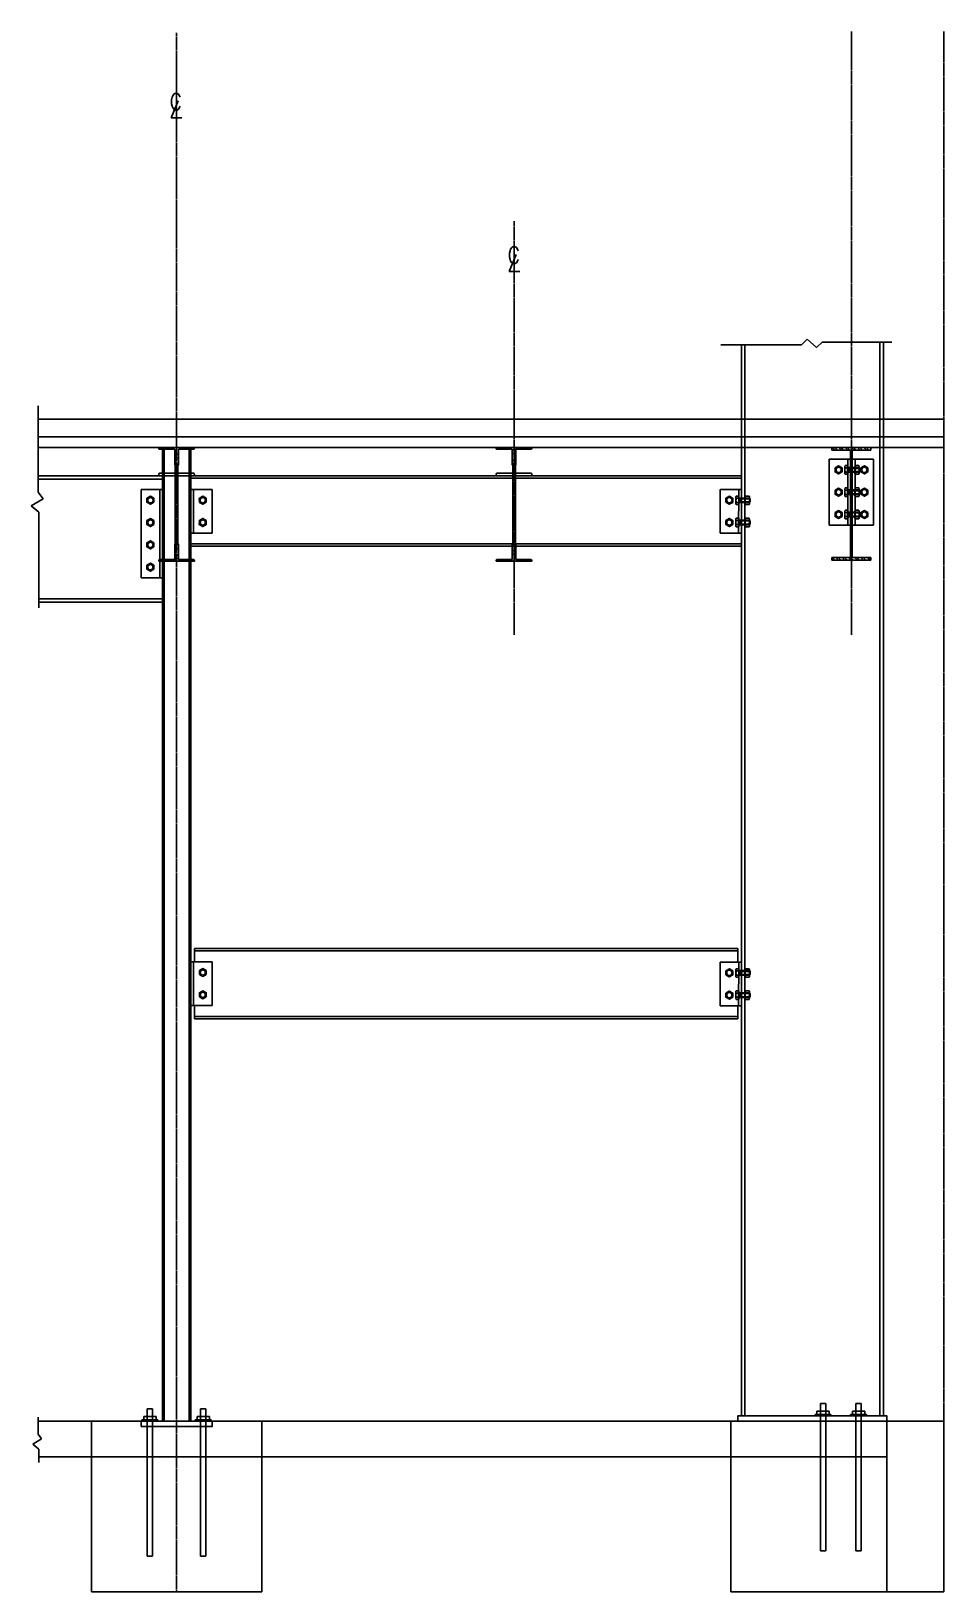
# Model space of a CAD drawing. Header units: millimetres. Extents: x 3369 to 6632, y 10135 to 15712.
import ezdxf

# ---------------------------------------------------------------- set-up
doc = ezdxf.new("R2010")
doc.units = ezdxf.units.MM
doc.header["$MEASUREMENT"] = 0
doc.linetypes.add('CENTER', pattern=[2, 1.25, -0.25, 0.25, -0.25])
doc.layers.get('0').update_dxf_attribs({"linetype": 'CONTINUOUS'})
for name, color, linetype in [('Arch_Section_Truss', 45, 'CONTINUOUS'), ('C-241-1', 241, 'CONTINUOUS'), ('CENTER', 1, 'CENTER'), ('LAYER131A', 131, 'CONTINUOUS'), ('Struc_Section_BP', 135, 'CONTINUOUS'), ('Struc_Section_Conc', 71, 'CONTINUOUS'), ('Struc_Section_Dim', 2, 'CONTINUOUS'), ('Struc_Section_MachineBolt', 133, 'CONTINUOUS'), ('Struc_Section_PreEngCol', 150, 'CONTINUOUS'), ('Struc_Section_Steel', 11, 'CONTINUOUS'), ('Structural_SteelBeam', 22, 'CONTINUOUS'), ('TEXT', 4, 'CONTINUOUS')]:
    doc.layers.add(name, color=color, linetype=linetype)
doc.styles.add('ROMANS', font='ROMANS.SHX', dxfattribs={"width": 0.8})

# ---------------------------------------------------------------- blocks, each defined once
blk = doc.blocks.new('OWSJ')
at = {"layer": 'Arch_Section_Truss'}
h = blk.add_hatch(dxfattribs=at)
h.set_pattern_fill('STEEL', color=251, scale=8, style=0)
h.set_pattern_definition([(45, (-5931.7465, -886.3496), (-0.70710678, 0.70710678), []), (45, (-5931.7465, -885.8496), (-0.70710678, 0.70710678), [])])
h.paths.add_polyline_path([(-0.25, 13.62, 0.414214), (-0.12, 13.5), (0.12, 13.5, 0.414214), (0.25, 13.62), (0.25, 15.75), (2.37, 15.75, 0.414214), (2.5, 15.87), (2.5, 16), (-2.5, 16), (-2.5, 15.87, 0.414214), (-2.38, 15.75), (-0.25, 15.75)])
h.paths.add_polyline_path([(-0.25, 0.25), (-2.38, 0.25, 0.414214), (-2.5, 0.12), (-2.5, 0), (2.5, 0), (2.5, 0.12, 0.414214), (2.37, 0.25), (0.25, 0.25), (0.25, 2.37, 0.414214), (0.12, 2.5), (-0.12, 2.5, 0.414214), (-0.25, 2.37)])
at = {"layer": 'Arch_Section_Truss', "color": 140}
for p, q in [((-2.5, 16), (2.5, 16)), ((-2.5, 16), (-2.5, 15.87)), ((-2.38, 15.75), (-0.25, 15.75)), ((-0.25, 15.75), (-0.25, 13.62)), ((0.25, 15.75), (2.37, 15.75)), ((0.25, 15.75), (0.25, 13.62)), ((2.5, 16), (2.5, 15.87)), ((-0.19, 13.52), (-0.19, 2.48)), ((-0.19, 13.52), (-0.19, 12.37)), ((-0.12, 13.5), (0.12, 13.5)), ((0.19, 13.52), (0.19, 2.48)), ((0.19, 13.52), (0.19, 12.37)), ((-2.5, 12.25), (-2.5, 12)), ((-2.5, 12), (-0.19, 12)), ((-2.38, 12.37), (-0.19, 12.37)), ((0.19, 12.37), (2.37, 12.37)), ((0.19, 12), (2.5, 12)), ((2.5, 12.25), (2.5, 12)), ((-0.25, 0.25), (-0.25, 2.37)), ((-0.12, 2.5), (0.12, 2.5)), ((0.25, 0.25), (0.25, 2.37)), ((-2.5, 0), (-2.5, 0.12)), ((-2.5, 0), (2.5, 0)), ((-2.38, 0.25), (-0.25, 0.25)), ((0.25, 0.25), (2.37, 0.25)), ((2.5, 0), (2.5, 0.12))]:
    blk.add_line(p, q, dxfattribs=at)
for centre, start, end in [((-2.38, 15.87), 180, 270), ((2.37, 15.87), 270, 0), ((-0.12, 13.62), 180, 270), ((0.12, 13.62), 270, 0), ((-2.38, 12.25), 90, 180), ((2.37, 12.25), 0, 90), ((-0.12, 2.37), 90, 180), ((0.12, 2.37), 0, 90), ((-2.38, 0.12), 90, 180), ((2.37, 0.12), 0, 90)]:
    blk.add_arc(centre, 0.125, start, end, dxfattribs=at)
blk = doc.blocks.new('Hex Nut - 10 mm side')
at = {"color": 0, "linetype": 'Continuous'}
for p, q in [((-9.2, -6.8), (-9.2, 6.8)), ((-0.7, 9.1), (-8.5, 9.1)), ((-0.7, 4.5), (-8.5, 4.5)), ((0, -6.8), (0, 6.8)), ((-0.7, -4.5), (-8.5, -4.5)), ((-0.7, -9.1), (-8.5, -9.1))]:
    blk.add_line(p, q, dxfattribs=at)
for centre, radius, start, end in [((-5, 6.8), 4.19, 147.1328, 212.8672), ((6.6, 0), 15.7, 163.2214, 196.7786), ((-4.2, 6.8), 4.19, 327.1328, 32.8672), ((-15.7, 0), 15.7, 343.2214, 16.7787), ((-5, -6.8), 4.19, 147.1328, 212.8672), ((-4.2, -6.8), 4.19, 327.1328, 32.8672)]:
    blk.add_arc(centre, radius, start, end, dxfattribs=at)
blk = doc.blocks.new('outstandingconn1')
at = {"layer": 'Struc_Section_MachineBolt', "ltscale": 2}
for points in [[(1.2, 4.36), (1.69, 4.08), (2.18, 4.36), (2.18, 4.92), (1.69, 5.2), (1.2, 4.92)], [(1.2, 1.22), (1.69, 0.94), (2.18, 1.22), (2.18, 1.78), (1.69, 2.06), (1.2, 1.78)]]:
    blk.add_lwpolyline(points, close=True, dxfattribs=at)
for centre in [(1.69, 4.64), (1.69, 1.5)]:
    blk.add_circle(centre, 0.375, dxfattribs=at)
at = {"layer": 'Struc_Section_Steel', "color": 131, "ltscale": 2}
for p, q in [((0, 6.14), (3, 6.14)), ((0, 6.14), (0, 0)), ((0.38, 6.14), (0.38, 0)), ((3, 6.14), (3, 0)), ((0, 0), (3, 0))]:
    blk.add_line(p, q, dxfattribs=at)
blk = doc.blocks.new('outstandingconn2')
at = {"layer": 'Struc_Section_MachineBolt', "ltscale": 2}
for points in [[(-1.2, 7.5), (-1.69, 7.22), (-2.18, 7.5), (-2.18, 8.06), (-1.69, 8.34), (-1.2, 8.06)], [(-1.2, 4.36), (-1.69, 4.08), (-2.18, 4.36), (-2.18, 4.92), (-1.69, 5.2), (-1.2, 4.92)], [(-1.2, 1.22), (-1.69, 0.94), (-2.18, 1.22), (-2.18, 1.78), (-1.69, 2.06), (-1.2, 1.78)]]:
    blk.add_lwpolyline(points, close=True, dxfattribs=at)
for centre in [(-1.69, 7.78), (-1.69, 4.64), (-1.69, 1.5)]:
    blk.add_circle(centre, 0.375, dxfattribs=at)
at = {"layer": 'Struc_Section_Steel', "color": 131, "ltscale": 2}
for p, q in [((-3, 9.28), (-3, 0)), ((0, 9.28), (-3, 9.28)), ((-0.38, 9.28), (-0.38, 0)), ((0, 9.28), (0, 0)), ((0, 0), (-3, 0))]:
    blk.add_line(p, q, dxfattribs=at)
blk = doc.blocks.new('CLMARK')
at = {"layer": 'TEXT'}
for p, q in [((1.5, 4.6), (-3.6, -7.6)), ((-3.6, -7.6), (4.1, -7.6))]:
    blk.add_line(p, q, dxfattribs=at)
at = {"layer": 'TEXT', "style": 'ROMANS', "width": 0.8}
blk.add_text('C', height=12, dxfattribs=at).set_placement((-4.6, -1.9))
blk = doc.blocks.new('outstandingconn4')
at = {"layer": 'Struc_Section_MachineBolt', "ltscale": 2}
for points in [[(-1.2, -1.78), (-1.69, -2.06), (-2.18, -1.78), (-2.18, -1.22), (-1.69, -0.94), (-1.2, -1.22)], [(-1.2, -4.92), (-1.69, -5.2), (-2.18, -4.92), (-2.18, -4.36), (-1.69, -4.08), (-1.2, -4.36)], [(-1.2, -8.06), (-1.69, -8.34), (-2.18, -8.06), (-2.18, -7.5), (-1.69, -7.22), (-1.2, -7.5)], [(-1.2, -11.2), (-1.69, -11.48), (-2.18, -11.2), (-2.18, -10.64), (-1.69, -10.36), (-1.2, -10.64)]]:
    blk.add_lwpolyline(points, close=True, dxfattribs=at)
for centre in [(-1.69, -1.5), (-1.69, -4.64), (-1.69, -7.78), (-1.69, -10.92)]:
    blk.add_circle(centre, 0.375, dxfattribs=at)
at = {"layer": 'Struc_Section_Steel', "color": 131, "ltscale": 2}
for p, q in [((-3, 0), (-3, -12.42)), ((0, 0), (-3, 0)), ((-0.38, 0), (-0.38, -12.42)), ((0, 0), (0, -12.42)), ((0, -12.42), (-3, -12.42))]:
    blk.add_line(p, q, dxfattribs=at)

msp = doc.modelspace()

# ---------------------------------------------------------------- hatches: boundary and pattern name
at = {"layer": 'Structural_SteelBeam'}
h = msp.add_hatch(dxfattribs=at)
h.set_pattern_fill('STEEL', color=256, scale=127, style=0)
h.set_pattern_definition([(135, (10363.599, 14629.932), (11.22532, 11.22532), []), (135, (10363.599, 14637.87), (11.22532, 11.22532), [])])
h.paths.add_polyline_path([(6371.4, 14224.7), (6371.4, 14215.2), (6304.7, 14215.2), (6304.7, 13831), (6371.4, 13831), (6371.4, 13821.5), (6301.6, 13821.5), (6301.6, 14224.7)])
h.paths.add_polyline_path([(6231.7, 14215.2), (6231.7, 14224.7), (6301.6, 14224.7), (6301.6, 13821.5), (6231.7, 13821.5), (6231.7, 13831), (6298.4, 13831), (6298.4, 14215.2)])

# ---------------------------------------------------------------- linework, layer by layer
at = {"layer": 'C-241-1', "ltscale": 0.05}
for p, q in [((6278, 14156), (6278, 14133.3)), ((6287.9, 14159.8), (6279.1, 14159.8)), ((6287.9, 14152.3), (6279.1, 14152.3)), ((6287.9, 14137.1), (6279.1, 14137.1)), ((6287.9, 14129.5), (6279.1, 14129.5)), ((6287.9, 14159.8), (6287.9, 14129.5)), ((6287.9, 14156.7), (6287.9, 14159.8)), ((6288.9, 14156.7), (6287.9, 14156.7)), ((6287.9, 14132.7), (6287.9, 14129.5)), ((6288.9, 14132.7), (6287.9, 14132.7)), ((6288.9, 14156.7), (6288.9, 14132.7)), ((6292.6, 14152.9), (6292.6, 14136.5)), ((6329.5, 14152.9), (6329.5, 14136.5)), ((6332.2, 14150.2), (6329.5, 14152.9)), ((6332.2, 14139.2), (6329.5, 14136.5)), ((6332.2, 14150.2), (6332.2, 14139.2)), ((6278, 14076.3), (6278, 14053.6)), ((6287.9, 14080.1), (6279.1, 14080.1)), ((6287.9, 14072.5), (6279.1, 14072.5)), ((6287.9, 14057.3), (6279.1, 14057.3)), ((6287.9, 14080.1), (6287.9, 14049.8)), ((6287.9, 14076.9), (6287.9, 14080.1)), ((6288.9, 14076.9), (6287.9, 14076.9)), ((6288.9, 14076.9), (6288.9, 14052.9)), ((6292.6, 14073.1), (6292.6, 14056.7)), ((6329.5, 14073.1), (6329.5, 14056.7)), ((6332.2, 14070.4), (6329.5, 14073.1)), ((6332.2, 14059.4), (6329.5, 14056.7)), ((6332.2, 14070.4), (6332.2, 14059.4)), ((5888.4, 14047.4), (5888.4, 14024.7)), ((5898.3, 14051.2), (5889.5, 14051.2)), ((5898.3, 14043.6), (5889.5, 14043.6)), ((5898.3, 14028.5), (5889.5, 14028.5)), ((5898.3, 14020.9), (5889.5, 14020.9)), ((5898.3, 14051.2), (5898.3, 14020.9)), ((5898.3, 14048), (5898.3, 14051.2)), ((5899.3, 14048), (5898.3, 14048)), ((5898.3, 14024.1), (5898.3, 14020.9)), ((5899.3, 14024.1), (5898.3, 14024.1)), ((5899.3, 14048), (5899.3, 14024.1)), ((5903, 14044.2), (5903, 14027.8)), ((5936.8, 14044.2), (5936.8, 14027.8)), ((5939.5, 14041.5), (5936.8, 14044.2)), ((5939.5, 14030.5), (5936.8, 14027.8)), ((5939.5, 14041.5), (5939.5, 14030.5)), ((6287.9, 14049.8), (6279.1, 14049.8)), ((6287.9, 14000.3), (6279.1, 14000.3)), ((6287.9, 14052.9), (6287.9, 14049.8)), ((6288.9, 14052.9), (6287.9, 14052.9)), ((6287.9, 14000.3), (6287.9, 13970)), ((6287.9, 13997.1), (6287.9, 14000.3)), ((5888.4, 13968), (5888.4, 13945.3)), ((5898.3, 13971.8), (5889.5, 13971.8)), ((5898.3, 13964.2), (5889.5, 13964.2)), ((5898.3, 13949.1), (5889.5, 13949.1)), ((5898.3, 13971.8), (5898.3, 13941.5)), ((5898.3, 13968.6), (5898.3, 13971.8)), ((5899.3, 13968.6), (5898.3, 13968.6)), ((5898.3, 13944.7), (5898.3, 13941.5)), ((5899.2, 13944.7), (5898.3, 13944.7)), ((5899.3, 13968.6), (5899.2, 13944.7)), ((5902.9, 13964.9), (5902.9, 13948.5)), ((5936.7, 13964.8), (5936.7, 13948.4)), ((5939.4, 13962.1), (5936.7, 13964.8)), ((5939.4, 13951.1), (5936.7, 13948.4)), ((5939.4, 13962.1), (5939.4, 13951.1)), ((6278, 13996.5), (6278, 13973.8)), ((6287.9, 13992.7), (6279.1, 13992.7)), ((6287.9, 13977.6), (6279.1, 13977.6)), ((6287.9, 13970), (6279.1, 13970)), ((6288.9, 13997.1), (6287.9, 13997.1)), ((6287.9, 13973.2), (6287.9, 13970)), ((6288.9, 13973.2), (6287.9, 13973.2)), ((6288.9, 13997.1), (6288.9, 13973.2)), ((6292.6, 13993.4), (6292.6, 13977)), ((6329.5, 13993.4), (6329.5, 13977)), ((6332.2, 13990.7), (6329.5, 13993.4)), ((6332.2, 13979.7), (6329.5, 13977)), ((6332.2, 13990.7), (6332.2, 13979.7)), ((5898.3, 13941.5), (5889.5, 13941.5)), ((5888.4, 12358.3), (5888.4, 12335.6)), ((5898.3, 12362.1), (5889.5, 12362.1)), ((5898.3, 12354.5), (5889.5, 12354.5)), ((5898.3, 12339.4), (5889.5, 12339.4)), ((5898.3, 12331.8), (5889.5, 12331.8)), ((5898.3, 12362.1), (5898.3, 12331.8)), ((5898.3, 12358.9), (5898.3, 12362.1)), ((5899.3, 12358.9), (5898.3, 12358.9)), ((5898.3, 12335), (5898.3, 12331.8)), ((5899.3, 12335), (5898.3, 12335)), ((5899.3, 12358.9), (5899.3, 12335)), ((5903, 12355.1), (5903, 12338.7)), ((5936.8, 12355.1), (5936.8, 12338.7)), ((5939.5, 12352.4), (5936.8, 12355.1)), ((5939.5, 12341.4), (5936.8, 12338.7)), ((5939.5, 12352.4), (5939.5, 12341.4)), ((5888.4, 12278.9), (5888.4, 12256.2)), ((5898.3, 12282.7), (5889.5, 12282.7)), ((5898.3, 12275.1), (5889.5, 12275.1)), ((5898.3, 12282.7), (5898.3, 12252.4)), ((5898.3, 12279.5), (5898.3, 12282.7)), ((5899.3, 12279.5), (5898.3, 12279.5)), ((5899.3, 12279.5), (5899.2, 12255.6)), ((5902.9, 12275.8), (5902.9, 12259.4)), ((5936.7, 12275.7), (5936.7, 12259.3)), ((5939.4, 12273), (5936.7, 12275.7)), ((5939.4, 12273), (5939.4, 12262)), ((5898.3, 12260), (5889.5, 12260)), ((5898.3, 12252.4), (5889.5, 12252.4)), ((5898.3, 12255.6), (5898.3, 12252.4)), ((5899.2, 12255.6), (5898.3, 12255.6)), ((5939.4, 12262), (5936.7, 12259.3))]:
    msp.add_line(p, q, dxfattribs=at)
at = {"layer": 'C-241-1', "ltscale": 0.5}
for p, q in [((6329.5, 14152.9), (6288.9, 14152.9)), ((6329.5, 14136.5), (6288.9, 14136.5)), ((6329.5, 14150.2), (6292.6, 14150.2)), ((6329.5, 14139.2), (6292.6, 14139.2)), ((6329.5, 14073.1), (6288.9, 14073.1)), ((6329.5, 14056.7), (6288.9, 14056.7)), ((6329.5, 14070.4), (6292.6, 14070.4)), ((6329.5, 14059.4), (6292.6, 14059.4)), ((5936.8, 14044.2), (5899.3, 14044.2)), ((5936.8, 14027.8), (5899.3, 14027.8)), ((5936.8, 14041.5), (5903, 14041.5)), ((5936.8, 14030.5), (5903, 14030.5)), ((5936.7, 13948.4), (5899.2, 13948.5)), ((5936.7, 13964.8), (5899.3, 13964.9)), ((5936.7, 13962.1), (5902.9, 13962.2)), ((5936.7, 13951.1), (5902.9, 13951.2)), ((6329.5, 13993.4), (6288.9, 13993.4)), ((6329.5, 13977), (6288.9, 13977)), ((6329.5, 13990.7), (6292.6, 13990.7)), ((6329.5, 13979.7), (6292.6, 13979.7)), ((5936.8, 12355.1), (5899.3, 12355.1)), ((5936.8, 12338.7), (5899.3, 12338.7)), ((5936.8, 12352.4), (5903, 12352.4)), ((5936.8, 12341.4), (5903, 12341.4)), ((5936.7, 12275.7), (5899.3, 12275.8)), ((5936.7, 12273), (5902.9, 12273.1)), ((5936.7, 12259.3), (5899.2, 12259.4)), ((5936.7, 12262), (5902.9, 12262.1))]:
    msp.add_line(p, q, dxfattribs=at)
at = {"layer": 'C-241-1'}
for p, q in [((3783.8, 10788.6), (3783.8, 10762.2)), ((3783.8, 10788.6), (3802.9, 10788.6)), ((3802.9, 10788.6), (3802.9, 10762.2)), ((3974.3, 10788.6), (3974.3, 10762.2)), ((3993.4, 10788.6), (3974.3, 10788.6)), ((3993.4, 10788.6), (3993.4, 10762.2)), ((6228.4, 10768.7), (6171.5, 10768.7)), ((6171.5, 10768.7), (6171.5, 10763.9)), ((6228.4, 10763.9), (6171.5, 10763.9)), ((6222.1, 10781.2), (6177.8, 10781.2)), ((6177.8, 10781.2), (6177.8, 10768.7)), ((6190.4, 10807.7), (6190.4, 10781.2)), ((6209.5, 10807.7), (6190.4, 10807.7)), ((6209.5, 10807.7), (6209.5, 10781.2)), ((6222.1, 10781.2), (6222.1, 10768.7)), ((6228.4, 10768.7), (6228.4, 10763.9)), ((6355.4, 10768.7), (6298.5, 10768.7)), ((6298.5, 10768.7), (6298.5, 10763.9)), ((6355.4, 10763.9), (6298.5, 10763.9)), ((6349.1, 10781.2), (6304.8, 10781.2)), ((6304.8, 10781.2), (6304.8, 10768.7)), ((6317.4, 10807.7), (6317.4, 10781.2)), ((6336.5, 10807.7), (6317.4, 10807.7)), ((6336.5, 10807.7), (6336.5, 10781.2)), ((6349.1, 10781.2), (6349.1, 10768.7)), ((6355.4, 10768.7), (6355.4, 10763.9)), ((3764.8, 10749.6), (3821.8, 10749.6)), ((3764.8, 10749.6), (3764.8, 10744.9)), ((3764.8, 10744.9), (3821.8, 10744.9)), ((3771.2, 10762.2), (3815.4, 10762.2)), ((3771.2, 10762.2), (3771.2, 10749.6)), ((3815.4, 10762.2), (3815.4, 10749.6)), ((3821.8, 10749.6), (3821.8, 10744.9)), ((4012.3, 10749.6), (3955.3, 10749.6)), ((3955.3, 10749.6), (3955.3, 10744.9)), ((4012.3, 10744.9), (3955.3, 10744.9)), ((4005.9, 10762.2), (3961.7, 10762.2)), ((3961.7, 10762.2), (3961.7, 10749.6)), ((4005.9, 10762.2), (4005.9, 10749.6)), ((4012.3, 10749.6), (4012.3, 10744.9))]:
    msp.add_line(p, q, dxfattribs=at)
at = {"layer": 'C-241-1', "ltscale": 10}
for p, q in [((6190.4, 10781.2), (6190.4, 10281.3)), ((6209.5, 10781.2), (6209.5, 10281.3)), ((6317.4, 10781.2), (6317.4, 10281.3)), ((6336.5, 10781.2), (6336.5, 10281.3)), ((3783.8, 10762.2), (3783.8, 10262.3)), ((3802.9, 10762.2), (3802.9, 10262.3)), ((3974.3, 10762.2), (3974.3, 10262.3)), ((3993.4, 10762.2), (3993.4, 10262.3)), ((6209.5, 10281.3), (6190.4, 10281.3)), ((6336.5, 10281.3), (6317.4, 10281.3))]:
    msp.add_line(p, q, dxfattribs=at)
at = {"layer": 'C-241-1', "ltscale": 2}
for p, q in [((3783.8, 10262.3), (3802.9, 10262.3)), ((3993.4, 10262.3), (3974.3, 10262.3))]:
    msp.add_line(p, q, dxfattribs=at)
at = {"layer": 'C-241-1', "ltscale": 0.05}
for centre, radius, start, end in [((6285, 14156), 6.98, 147.1328, 212.8672), ((6304.2, 14144.7), 26.2, 163.2213, 196.7787), ((6285, 14133.3), 6.98, 147.1328, 212.8672), ((6285, 14076.3), 6.98, 147.1328, 212.8672), ((6304.2, 14064.9), 26.2, 163.2213, 196.7787), ((6285, 14053.6), 6.98, 147.1328, 212.8672), ((5895.4, 14047.4), 6.98, 147.0977, 212.8321), ((5914.7, 14036), 26.2, 163.1863, 196.7436), ((5895.4, 14024.7), 6.98, 147.0977, 212.8321), ((6285, 13996.5), 6.98, 147.1328, 212.8672), ((5895.4, 13968), 6.98, 147.0977, 212.8321), ((5914.6, 13956.6), 26.2, 163.1863, 196.7436), ((5895.3, 13945.3), 6.98, 147.0977, 212.8321), ((6304.2, 13985.2), 26.2, 163.2213, 196.7787), ((6285, 13973.8), 6.98, 147.1328, 212.8672), ((5895.4, 12358.3), 6.98, 147.0977, 212.8321), ((5914.7, 12346.9), 26.2, 163.1863, 196.7436), ((5895.4, 12335.6), 6.98, 147.0977, 212.8321), ((5895.4, 12278.9), 6.98, 147.0977, 212.8321), ((5914.6, 12267.5), 26.2, 163.1863, 196.7436), ((5895.3, 12256.2), 6.98, 147.0977, 212.8321)]:
    msp.add_arc(centre, radius, start, end, dxfattribs=at)
at = {"layer": 'CENTER', "ltscale": 5}
for p, q in [((3888.6, 10135.3), (3888.6, 15706.8)), ((6301.6, 13555.1), (6301.6, 15712.4)), ((6631.8, 10744.9), (6631.8, 15712.4)), ((5095.1, 13555.1), (5095.1, 15033.8))]:
    msp.add_line(p, q, dxfattribs=at)
at = {"layer": 'LAYER131A'}
for p, q in [((3837.8, 14224.7), (3837.8, 10744.9)), ((3939.4, 14224.7), (3939.4, 10744.9))]:
    msp.add_line(p, q, dxfattribs=at)
at = {"layer": 'Struc_Section_BP', "ltscale": 2}
for points in [[(5895.2, 10744.9), (6428.6, 10744.9), (6428.6, 10763.9), (5895.2, 10763.9)], [(3761.6, 10725.8), (4015.6, 10725.8), (4015.6, 10744.9), (3761.6, 10744.9)]]:
    msp.add_lwpolyline(points, close=True, dxfattribs=at)
at = {"layer": 'Struc_Section_Conc', "ltscale": 2}
for p, q in [((6631.8, 14326.3), (3393.9, 14326.3)), ((6631.8, 14224.7), (6631.8, 14326.3)), ((3393.9, 14224.7), (3594.5, 14224.7)), ((6631.8, 14224.7), (3517.9, 14224.7))]:
    msp.add_line(p, q, dxfattribs=at)
at = {"layer": 'Struc_Section_Conc', "ltscale": 20}
msp.add_line((6631.8, 14262.8), (3393.9, 14262.8), dxfattribs=at)
at = {"layer": 'Struc_Section_Dim', "ltscale": 2}
for p, q in [((6122.9, 14591.8), (6143.3, 14612.2)), ((6143.3, 14612.2), (6176.7, 14582.6)), ((5834.9, 14591.8), (6122.9, 14591.8)), ((6176.7, 14582.6), (6197.1, 14601.1)), ((6197.1, 14601.1), (6446.5, 14601.1)), ((3393.9, 14373.1), (3393.9, 14064.6)), ((3393.9, 14064.6), (3411.2, 14041)), ((3411.2, 14041), (3368.7, 14015.8)), ((3368.7, 14015.8), (3395.5, 13993.8)), ((3395.5, 13993.8), (3395.5, 13651.4)), ((3393.9, 10759.5), (3393.9, 10698.3)), ((6631.8, 10744.9), (3393.9, 10744.9)), ((6428.6, 10135.3), (6428.6, 10744.9)), ((6631.8, 10135.3), (6631.8, 10744.9)), ((3405.9, 10681.9), (3374, 10663)), ((3374, 10663), (3395.5, 10645.4)), ((3393.9, 10698.3), (3405.9, 10681.9)), ((3395.5, 10645.4), (3395.5, 10597.8)), ((6428.6, 10617.9), (3395.5, 10617.9)), ((3583.8, 10135.3), (3583.8, 10617.9)), ((4193.4, 10135.3), (4193.4, 10617.9)), ((5869.8, 10135.3), (5869.8, 10617.9)), ((4193.4, 10135.3), (3583.8, 10135.3)), ((6428.6, 10135.3), (5869.8, 10135.3)), ((6631.8, 10135.3), (6428.6, 10135.3))]:
    msp.add_line(p, q, dxfattribs=at)
at = {"layer": 'Struc_Section_Dim', "ltscale": 5}
for p, q in [((3583.8, 10617.9), (3583.8, 10744.9)), ((4193.4, 10617.9), (4193.4, 10744.9)), ((5869.8, 10617.9), (5869.8, 10744.9))]:
    msp.add_line(p, q, dxfattribs=at)
at = {"layer": 'Struc_Section_MachineBolt', "ltscale": 2}
for points in [[(3994.8, 14029.1), (3982.5, 14021.7), (3970, 14028.7), (3969.7, 14043), (3982, 14050.4), (3994.5, 14043.4)], [(5852.4, 14029.1), (5864.7, 14021.7), (5877.3, 14028.7), (5877.5, 14043), (5865.2, 14050.4), (5852.7, 14043.4)], [(3994.8, 13963.6), (3982.5, 13971), (3970, 13964.1), (3969.8, 13949.7), (3982.1, 13942.3), (3994.6, 13949.3)], [(5852.4, 13963.6), (5864.7, 13971), (5877.2, 13964.1), (5877.5, 13949.7), (5865.2, 13942.3), (5852.6, 13949.3)], [(5852.4, 12340), (5864.7, 12332.6), (5877.3, 12339.6), (5877.5, 12353.9), (5865.2, 12361.3), (5852.7, 12354.3)], [(5852.4, 12274.5), (5864.7, 12281.9), (5877.2, 12275), (5877.5, 12260.6), (5865.2, 12253.2), (5852.6, 12260.2)]]:
    msp.add_lwpolyline(points, close=True, dxfattribs=at)
for centre in [(3982.2, 14036.1), (5865, 14036.1), (3982.3, 13956.7), (5864.9, 13956.7), (5865, 12347), (5864.9, 12267.6)]:
    msp.add_circle(centre, 9.52, dxfattribs=at)
at = {"layer": 'Struc_Section_PreEngCol', "ltscale": 5}
for p, q in [((5907.9, 14326.3), (5907.9, 14591.8)), ((5920.6, 14326.3), (5920.6, 14591.8)), ((6403.2, 14326.3), (6403.2, 14601.1)), ((6415.9, 14326.3), (6415.9, 14601.1)), ((5907.9, 14224.7), (5907.9, 14326.3)), ((5920.6, 14224.7), (5920.6, 14326.3)), ((6403.2, 14224.7), (6403.2, 14326.3)), ((6415.9, 14224.7), (6415.9, 14326.3)), ((5907.9, 10763.9), (5907.9, 14224.7)), ((5920.6, 10763.9), (5920.6, 14224.7)), ((6403.2, 10763.9), (6403.2, 14224.7)), ((6415.9, 10763.9), (6415.9, 14224.7)), ((3949, 13918.6), (3948.9, 14074.1)), ((5898.2, 13918.6), (5898.3, 14074.1)), ((5898.2, 12229.5), (5898.3, 12385))]:
    msp.add_line(p, q, dxfattribs=at)
at = {"layer": 'Struc_Section_Steel', "ltscale": 4}
for p, q in [((3844.1, 14224.7), (3844.1, 10744.9)), ((3933, 14224.7), (3933, 10744.9))]:
    msp.add_line(p, q, dxfattribs=at)
at = {"layer": 'Struc_Section_Steel', "ltscale": 2}
for p, q in [((4015.6, 14074.2), (3939.4, 14074.1)), ((4015.7, 13918.6), (4015.6, 14074.2)), ((5831.6, 13918.6), (5831.7, 14074.2)), ((5831.7, 14074.2), (5907.9, 14074.1)), ((4015.7, 13918.6), (3939.5, 13918.6)), ((5831.6, 13918.6), (5907.8, 13918.6)), ((3952.1, 12434), (3952.1, 12386.6)), ((5831.6, 12229.5), (5831.7, 12385.1)), ((5831.7, 12385.1), (5907.9, 12385)), ((5895.2, 12434), (5895.2, 12385)), ((3952.1, 12230.6), (3952.1, 12183.2)), ((5831.6, 12229.5), (5907.8, 12229.5)), ((5895.2, 12229.5), (5895.2, 12183.2))]:
    msp.add_line(p, q, dxfattribs=at)
at = {"layer": 'Struc_Section_Steel'}
for p, q in [((5895.2, 12434), (3952.1, 12434)), ((5895.2, 12426.1), (3952.1, 12426.1)), ((5895.2, 12191.1), (3952.1, 12191.1)), ((5895.2, 12183.2), (3952.1, 12183.2))]:
    msp.add_line(p, q, dxfattribs=at)
at = {"layer": 'Structural_SteelBeam'}
for p, q in [((6371.4, 14224.7), (6231.7, 14224.7)), ((6231.7, 14224.7), (6231.7, 14215.2)), ((6371.4, 14224.7), (6371.4, 14215.2)), ((6298.4, 14215.2), (6231.7, 14215.2)), ((6298.4, 14215.2), (6298.4, 13831)), ((6304.7, 14215.2), (6304.7, 13831)), ((6371.4, 14215.2), (6304.7, 14215.2)), ((3837.8, 14123.1), (3393.9, 14123.1)), ((3837.8, 14112), (3393.9, 14112)), ((5907.9, 14123.1), (3939.4, 14123.1)), ((5907.9, 14115.2), (3939.4, 14115.2)), ((5907.9, 13880.2), (3939.4, 13880.2)), ((5907.9, 13872.3), (3939.4, 13872.3)), ((6298.4, 13831), (6231.7, 13831)), ((6231.7, 13831), (6231.7, 13821.5)), ((6371.4, 13821.5), (6231.7, 13821.5)), ((6371.4, 13831), (6304.7, 13831)), ((6371.4, 13831), (6371.4, 13821.5)), ((3837.8, 13683.4), (3395.5, 13683.4)), ((3837.8, 13672.2), (3395.5, 13672.2))]:
    msp.add_line(p, q, dxfattribs=at)
at = {"layer": 'Structural_SteelBeam', "ltscale": 2}
for p, q in [((3837.8, 13672.2), (3837.8, 14123.1)), ((3939.4, 14123.1), (3939.4, 13872.3)), ((5907.9, 14123.1), (5907.9, 13872.3))]:
    msp.add_line(p, q, dxfattribs=at)

# ---------------------------------------------------------------- block references
at = {"layer": 'C-241-1', "ltscale": 0.05, "xscale": -1.666663333312499, "yscale": 1.666663333312499, "zscale": 1.666663333333333}
for p, rotation in [((6329.5, 14144.7), 180), ((6329.5, 14064.9), 180), ((5936.8, 14036), 179.9649264815121), ((6329.5, 13985.2), 180), ((5936.7, 13956.6), 179.9649264815121), ((5936.8, 12346.9), 179.9649264815121), ((5936.7, 12267.5), 179.9649264815121)]:
    msp.add_blockref('Hex Nut - 10 mm side', p, dxfattribs=dict(at, rotation=rotation))
at = {"layer": 'Struc_Section_Dim', "ltscale": 2}
for name, p, xscale, yscale, zscale in [('CLMARK', (3887.2, 15440.2), 4.9609375, 4.9609375, 4.9609375), ('CLMARK', (5095.6, 14891.8), 4.9609375, 4.9609375, 4.9609375), ('OWSJ', (3888.6, 13818.3), 25.4, 25.4, 25.4), ('OWSJ', (5095.1, 13818.3), 25.4, 25.4, 25.4)]:
    msp.add_blockref(name, p, dxfattribs=dict(at, xscale=xscale, yscale=yscale, zscale=zscale))
at = {"layer": 'Struc_Section_Dim', "yscale": 25.4, "zscale": 25.4}
for name, p, xscale in [('outstandingconn2', (6298.4, 13947.1), 25.4), ('outstandingconn2', (6304.7, 13947.1), -25.4), ('outstandingconn1', (3939.4, 12230.6), 25.4)]:
    msp.add_blockref(name, p, dxfattribs=dict(at, xscale=xscale))
at = {"layer": 'Structural_SteelBeam', "xscale": 25.4, "yscale": 25.4, "zscale": 25.4}
msp.add_blockref('outstandingconn4', (3837.8, 14074.1), dxfattribs=at)

doc.saveas('drawing.dxf')
